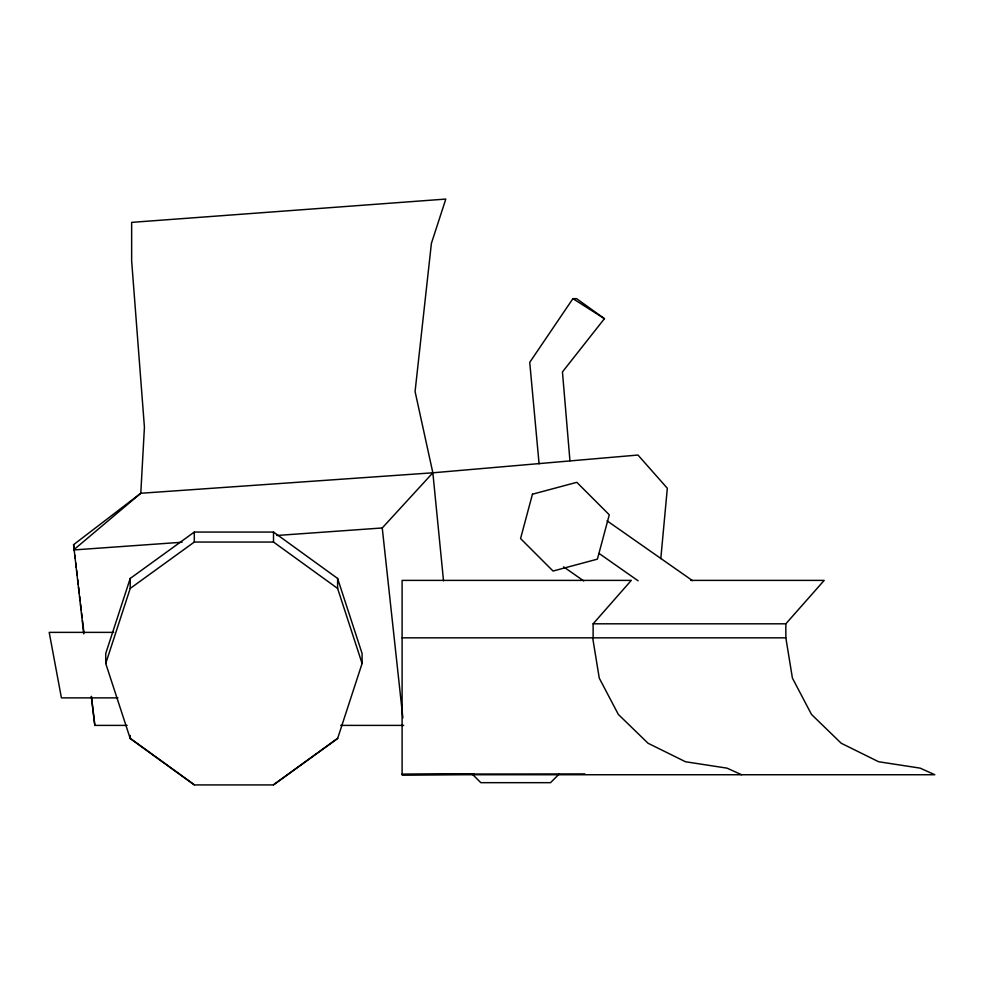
<?xml version="1.0" encoding="UTF-8"?>
<svg xmlns="http://www.w3.org/2000/svg" width="984" height="984" viewBox="0 0 984 984"><rect width="100%" height="100%" fill="white"/><g stroke="black" fill="none" stroke-linecap="round" stroke-linejoin="round"><path stroke-width="1.48" d="M660.805 558.629L667.324 488.261L637.976 455.038L432.849 472.8L140.786 493.267L73.591 544.681L83.751 633.868M130.22 578.444L105.731 653.499L105.731 663.487L130.22 738.541L194.303 784.924L273.515 784.924L337.61 738.541L362.087 663.487L362.087 653.499L337.61 578.444L273.515 532.061L194.303 532.061L130.22 578.444L130.22 588.432L105.731 663.487M569.945 460.721L562.454 371.927L604.434 318.656L576.575 298.656L572.909 298.656L529.736 362.383L539.084 463.833M593.131 637.841L593.131 623.807L631.285 580.388L402.099 580.388L402.099 774.74L934.8 774.74L920.151 768.135L878.65 761.751L841.209 743.252L811.492 714.421L792.415 678.111L785.847 637.841L785.847 623.807L824.198 580.388L690.657 580.388M276.824 535.481L382.247 527.965L432.849 472.8L415.076 391.521L431.398 243.368L445.801 199.075L131.647 222.372L131.647 260.809L144.427 427.228L140.786 493.267L73.591 549.958L182.077 542.233M559.096 774.137L550.523 782.674L480.832 782.674L472.271 774.137M130.22 588.432L194.303 542.049L273.515 542.049L337.61 588.432L362.087 663.487M273.515 784.728L337.61 738.344M584.816 773.916L402.099 774.113M402.099 774.74L474.153 774.174M593.131 623.807L785.847 623.807M113.701 632.368L49.2 632.368L61.426 697.877L117.957 697.877M402.099 637.841L785.847 637.841M91.315 696.414L94.821 725.393L127.096 725.393M340.698 725.393L403.698 725.393M741.641 774.74L726.991 768.135L685.491 761.751L648.05 743.252L618.333 714.421L599.256 678.111L592.688 637.841M572.909 298.656L604.434 318.656M607.079 520.831L692.551 580.671M599.182 553.525L638.136 580.806M563.623 566.858L583.733 580.929M130.22 738.344L194.303 784.728M73.591 544.681L74.304 550.757M74.846 555.308L75.202 558.346M75.731 562.897L76.272 567.461M76.629 570.499L77.158 575.05M77.699 579.601L78.228 584.164M78.585 587.202L79.298 593.278M79.655 596.316L80.196 600.867M80.553 603.905L81.266 609.982M81.623 613.02L82.152 617.571M82.508 620.609L83.935 632.761M91.438 696.537L94.821 725.393M382.247 527.965L402.874 717.803M432.849 472.8L443.526 580.831M337.61 578.444L337.61 588.432M273.515 532.061L273.515 542.049M194.303 532.061L194.303 542.049M130.22 735.491L130.22 738.541M532.455 494.202L520.561 538.556L553.033 571.04L597.399 559.146L609.281 514.792L576.808 482.32L532.455 494.202"/></g></svg>
